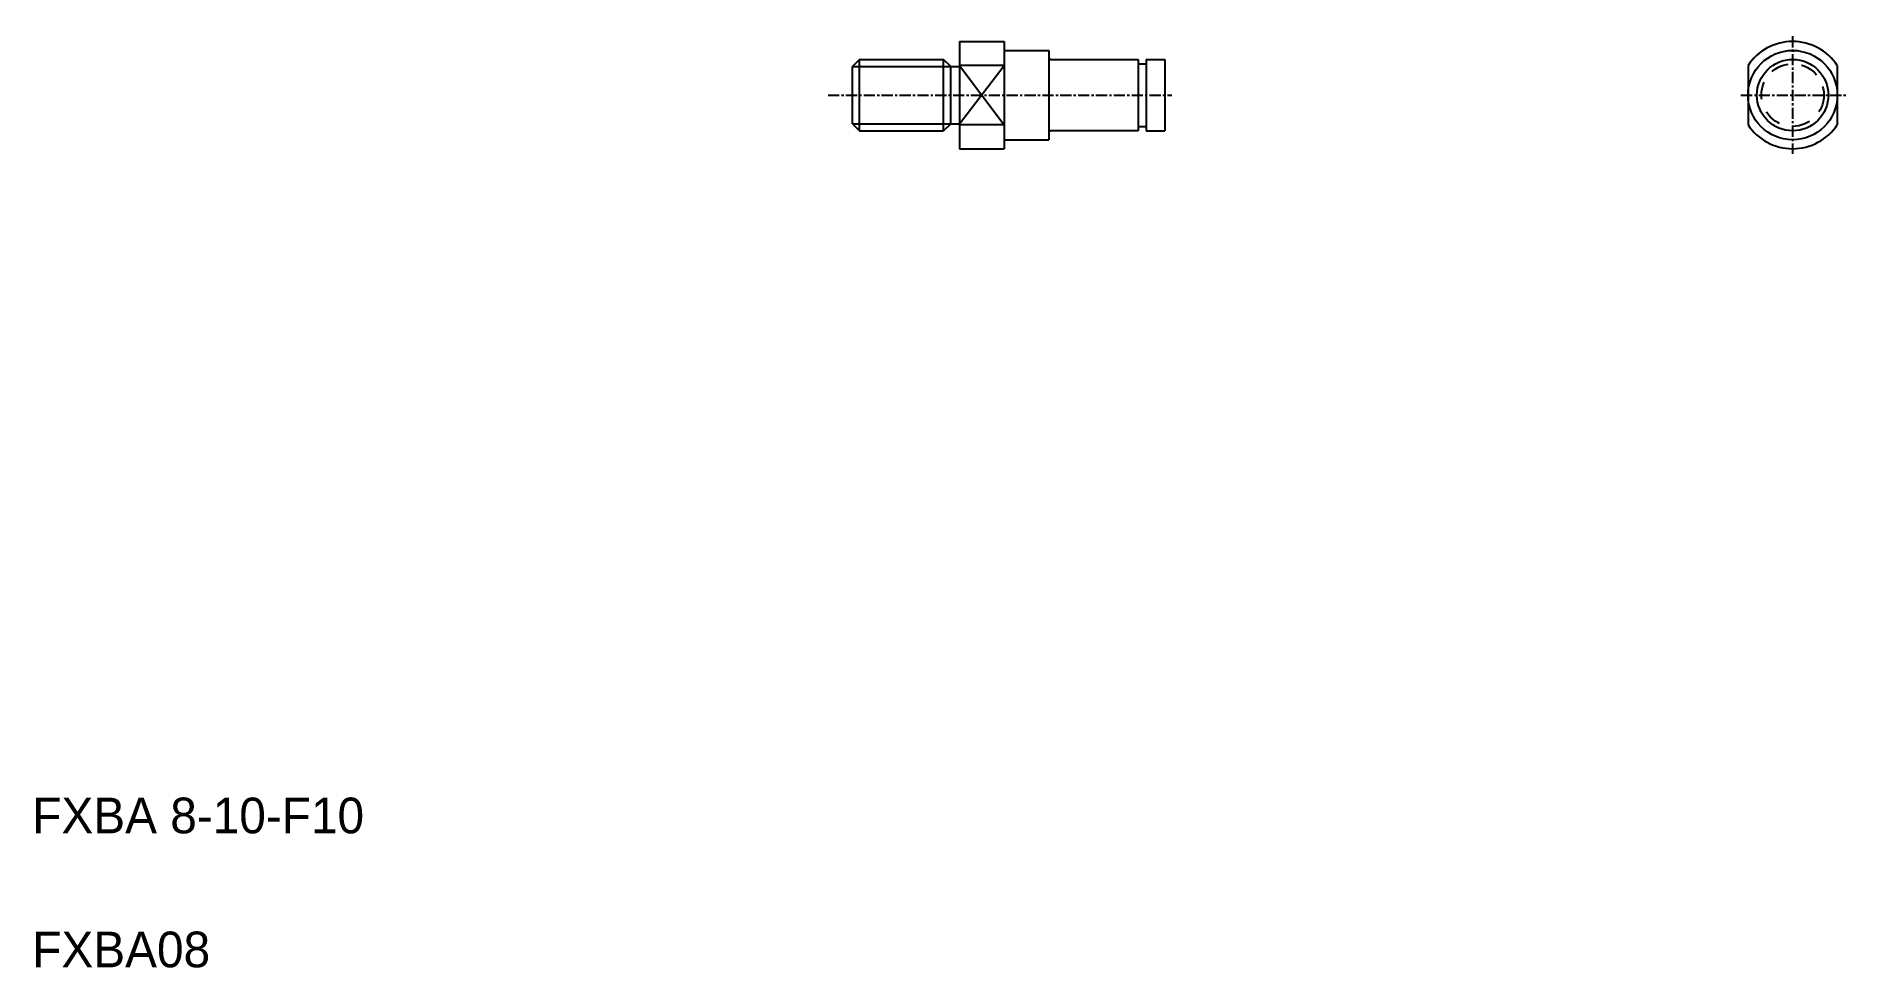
# Model space of a CAD drawing. Extents: x -26 to 177, y 114 to 218.
import ezdxf

# ---------------------------------------------------------------- set-up
doc = ezdxf.new("R2010")
doc.units = 0
doc.linetypes.add('CENTER', pattern=[2, 1.25, -0.25, 0.25, -0.25])
doc.linetypes.add('DASHED', pattern=[3.5, 2, -1.5])
doc.layers.get('0').update_dxf_attribs({"linetype": 'CONTINUOUS'})
doc.layers.add('CENTER', color=1, linetype='CENTER')

msp = doc.modelspace()

# ---------------------------------------------------------------- linework, layer by layer
at = {"color": 7, "linetype": 'CONTINUOUS'}
for p, q in [((77.87, 217.46), (77.87, 205.46)), ((77.87, 217.46), (82.87, 217.46)), ((82.87, 217.46), (82.87, 205.46)), ((66.67, 215.46), (65.87, 214.66)), ((66.67, 207.46), (66.67, 215.46)), ((66.67, 215.46), (76.07, 215.46)), ((76.07, 207.46), (76.07, 215.46)), ((76.87, 214.66), (76.07, 215.46)), ((82.87, 216.46), (87.87, 216.46)), ((87.87, 216.46), (87.87, 206.46)), ((88.07, 215.46), (97.87, 215.46)), ((90.52, 215.46), (90.52, 215.46)), ((92.97, 215.46), (92.97, 215.46)), ((97.87, 215.46), (97.87, 207.46)), ((97.87, 214.96), (98.77, 214.96)), ((98.77, 215.46), (98.77, 207.46)), ((98.77, 215.46), (100.87, 215.46)), ((100.87, 215.46), (100.87, 207.46)), ((65.87, 208.26), (65.87, 214.66)), ((76.87, 208.26), (76.87, 214.66)), ((76.87, 214.66), (77.87, 214.66)), ((82.87, 214.77), (77.87, 214.77)), ((166.16, 214.77), (166.16, 208.14)), ((176.16, 214.77), (176.16, 208.14)), ((65.87, 208.26), (66.67, 207.46)), ((66.67, 207.46), (76.07, 207.46)), ((76.87, 208.26), (76.07, 207.46)), ((76.87, 208.26), (77.87, 208.26)), ((82.87, 208.14), (77.87, 208.14)), ((97.87, 207.46), (88.07, 207.46)), ((97.87, 207.96), (98.77, 207.96)), ((98.77, 207.46), (100.87, 207.46)), ((77.87, 205.46), (82.87, 205.46)), ((82.87, 206.46), (87.87, 206.46))]:
    msp.add_line(p, q, dxfattribs=at)
at = {"color": 3, "linetype": 'CONTINUOUS'}
for p, q in [((65.87, 214.66), (76.87, 214.66)), ((77.87, 208.26), (82.87, 214.77)), ((77.87, 214.77), (82.87, 208.14)), ((65.87, 208.26), (76.87, 208.26))]:
    msp.add_line(p, q, dxfattribs=at)
at = {"color": 7, "linetype": 'CONTINUOUS'}
for radius in [5, 4]:
    msp.add_circle((171.16, 211.46), radius, dxfattribs=at)
at = {"color": 3, "linetype": 'DASHED'}
msp.add_circle((171.16, 211.46), 3.5, dxfattribs=at)
at = {"color": 7, "linetype": 'CONTINUOUS'}
for centre, radius, start, end in [((171.16, 211.46), 6, 33.5573, 146.4427), ((88.07, 215.66), 0.2, 180, 270), ((88.07, 207.26), 0.2, 90, 180), ((171.16, 211.46), 6, 213.5573, 326.4427)]:
    msp.add_arc(centre, radius, start, end, dxfattribs=at)
at = {"layer": 'CENTER', "color": 1, "linetype": 'CENTER'}
for p, q in [((171.16, 218.05), (171.16, 204.9)), ((63.14, 211.46), (101.62, 211.46)), ((165.37, 211.46), (177.11, 211.46))]:
    msp.add_line(p, q, dxfattribs=at)

# ---------------------------------------------------------------- texts
at = {"color": 7, "linetype": 'CONTINUOUS'}
for s, p in [('FXBA 8-10-F10', (-25.98, 128.8)), ('FXBA08', (-25.98, 113.8))]:
    msp.add_text(s, height=4, dxfattribs=at).set_placement(p)

doc.saveas('drawing.dxf')
